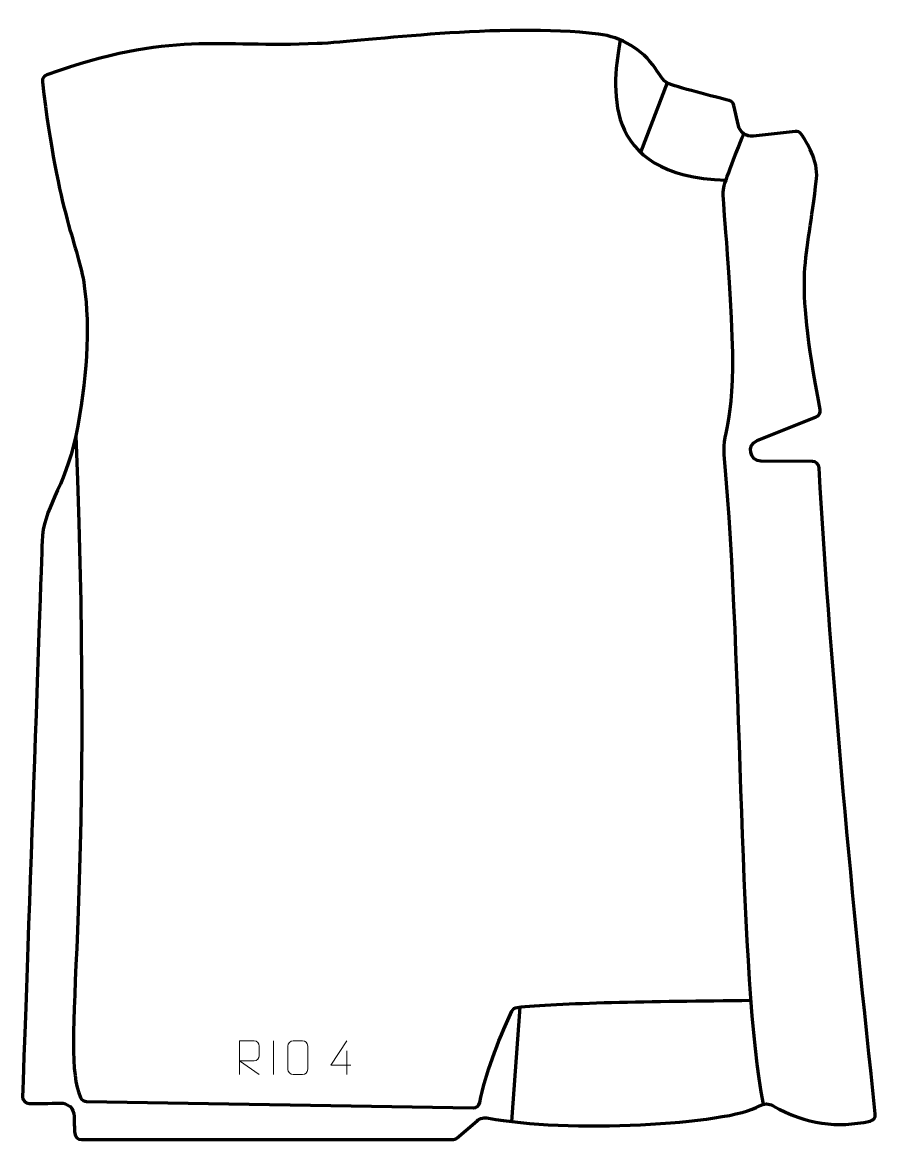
# Model space of a CAD drawing. Header units: millimetres. Extents: x -318 to 318, y -413 to 419.
import ezdxf

# ---------------------------------------------------------------- set-up
doc = ezdxf.new("R2010")
doc.units = ezdxf.units.MM
doc.header["$MEASUREMENT"] = 0
for name, color, linetype in [('layer 1', 7, 'Continuous'), ('layer 2', 7, 'Continuous'), ('layer 3', 7, 'Continuous')]:
    doc.layers.add(name, color=color, linetype=linetype)

msp = doc.modelspace()

# ---------------------------------------------------------------- linework, layer by layer
at = {"layer": 'layer 1', "color": 250, "lineweight": 9}
for points, knots in [([(-155.8444, -364.435), (-155.8444, -364.435), (-155.8444, -339.4815), (-155.8444, -339.4815), (-155.8444, -339.4815), (-152.2496, -339.4815), (-148.6541, -339.4815), (-145.0589, -339.4815), (-145.0589, -339.4815), (-142.7336, -339.5192), (-141.1763, -341.0092), (-141.1804, -343.3756), (-141.1804, -343.3756), (-141.1808, -345.4111), (-141.1808, -348.4705), (-141.1804, -350.5065), (-141.1804, -350.5065), (-141.1869, -352.382), (-142.9992, -354.3238), (-145.0087, -354.3429), (-145.0087, -354.3429), (-145.0087, -354.3429), (-155.8444, -354.3429), (-155.8444, -354.3429), (-155.8444, -354.3429), (-155.8444, -354.3429), (-141.1897, -364.435), (-141.1897, -364.435)], [0, 0, 0, 0, 0.125, 0.125, 0.125, 0.125, 0.25, 0.25, 0.25, 0.25, 0.375, 0.375, 0.375, 0.375, 0.5, 0.5, 0.5, 0.5, 0.625, 0.625, 0.625, 0.625, 0.75, 0.75, 0.75, 0.75, 1, 1, 1, 1]), ([(-116.032, -339.4818), (-113.7063, -339.4818), (-111.3802, -339.4818), (-109.0541, -339.4818), (-109.0541, -339.4818), (-107.1075, -339.4462), (-105.1161, -340.9378), (-105.0894, -343.3754), (-105.0894, -343.3754), (-105.0898, -349.1223), (-105.0898, -354.8696), (-105.0894, -360.6173), (-105.0894, -360.6173), (-105.2292, -362.9407), (-106.9064, -364.4203), (-109.0541, -364.4311), (-109.0541, -364.4311), (-111.386, -364.4307), (-113.7179, -364.4307), (-116.0494, -364.4311), (-116.0494, -364.4311), (-117.9744, -364.5365), (-119.9465, -362.652), (-119.9353, -360.6347), (-119.9353, -360.6347), (-119.935, -354.8646), (-119.935, -349.0949), (-119.9353, -343.3256), (-119.9353, -343.3256), (-119.9311, -341.1875), (-118.1844, -339.4683), (-116.032, -339.4818)], [0, 0, 0, 0, 0.11111111, 0.11111111, 0.11111111, 0.11111111, 0.22222222, 0.22222222, 0.22222222, 0.22222222, 0.33333333, 0.33333333, 0.33333333, 0.33333333, 0.44444444, 0.44444444, 0.44444444, 0.44444444, 0.55555556, 0.55555556, 0.55555556, 0.55555556, 0.66666667, 0.66666667, 0.66666667, 0.66666667, 0.77777778, 0.77777778, 0.77777778, 0.77777778, 1, 1, 1, 1]), ([(-73.1016, -357.5417), (-73.1016, -357.5417), (-87.9233, -357.5417), (-87.9233, -357.5417), (-87.9233, -357.5417), (-87.9233, -357.5417), (-76.0457, -339.4712), (-76.0457, -339.4712)], [0, 0, 0, 0, 0.33333333, 0.33333333, 0.33333333, 0.33333333, 1, 1, 1, 1])]:
    msp.add_open_spline(points, degree=3, knots=knots, dxfattribs=at)
for points in [[(-130.5124, -339.4712), (-130.5124, -339.4712), (-130.5124, -364.4453), (-130.5124, -364.4453)], [(-76.0457, -346.7806), (-76.0457, -346.7806), (-76.0457, -364.4453), (-76.0457, -364.4453)]]:
    msp.add_open_spline(points, degree=3, dxfattribs=at)
at = {"layer": 'layer 2', "color": 230, "lineweight": 200}
msp.add_open_spline([(-273.6083, -412.9948), (-276.2439, -412.9948), (-278.4272, -410.9508), (-278.5979, -408.3208), (-278.5979, -408.3208), (-278.8438, -404.5271), (-279.1426, -399.2269), (-279.1627, -395.575), (-279.1627, -395.575), (-279.1952, -389.7178), (-283.6091, -385.6104), (-289.4681, -385.7932), (-289.4681, -385.7932), (-296.9812, -386.0274), (-306.7189, -386.0115), (-312.5775, -385.972), (-312.5775, -385.972), (-315.3923, -385.9533), (-317.6328, -383.6162), (-317.5319, -380.8031), (-317.5319, -380.8031), (-315.8714, -334.6218), (-303.5312, 8.8929), (-302.9742, 32.2834), (-302.9742, 32.2834), (-302.3762, 57.3642), (-286.2398, 71.0988), (-277.873, 111.1081), (-277.873, 111.1081), (-269.5058, 151.1173), (-267.1154, 192.1221), (-271.4979, 222.776), (-271.4979, 222.776), (-275.8248, 253.039), (-290.8273, 273.6018), (-302.7107, 374.6775), (-302.7107, 374.6775), (-302.983, 376.9939), (-301.6142, 379.1949), (-299.4147, 379.9703), (-299.4147, 379.9703), (-205.9688, 412.9165), (-172.5596, 399.7798), (-97.9814, 403.1164), (-97.9814, 403.1164), (-60.6035, 404.7889), (38.2246, 418.949), (111.4881, 410.1402), (111.4881, 410.1402), (128.5167, 408.093), (143.9059, 398.9109), (153.6496, 384.7963), (153.6496, 384.7963), (157.272, 379.5498), (159.5086, 375.3965), (162.5918, 373.8559), (162.5918, 373.8559), (168.5947, 370.857), (198.8803, 363.2567), (208.5948, 360.8582), (208.5948, 360.8582), (210.437, 360.4035), (211.8604, 358.9451), (212.2725, 357.093), (212.2725, 357.093), (212.2725, 357.093), (215.6288, 342.0029), (215.6288, 342.0029), (215.6288, 342.0029), (216.7362, 337.0228), (221.4204, 333.6763), (226.4951, 334.2397), (226.4951, 334.2397), (226.4951, 334.2397), (257.7805, 337.7131), (257.7805, 337.7131), (257.7805, 337.7131), (259.5768, 337.9125), (261.34, 337.1289), (262.3944, 335.661), (262.3944, 335.661), (266.3565, 330.1468), (275.1294, 315.9376), (273.7542, 302.7712), (273.7542, 302.7712), (266.8811, 236.9629), (256.0667, 237.7197), (276.5588, 130.6897), (276.5588, 130.6897), (277.0097, 128.3352), (275.7277, 125.9918), (273.5009, 125.1046), (273.5009, 125.1046), (273.5009, 125.1046), (229.4898, 107.5722), (229.4898, 107.5722), (229.4898, 107.5722), (221.5819, 104.2388), (223.7642, 92.4931), (232.3431, 92.2183), (232.3431, 92.2183), (232.3431, 92.2183), (270.6523, 92.0227), (270.6523, 92.0227), (270.6523, 92.0227), (273.2886, 92.0094), (275.4596, 89.951), (275.6148, 87.3189), (275.6148, 87.3189), (285.1264, -73.6692), (300.3558, -234.06), (317.5061, -393.8563), (317.5061, -393.8563), (317.7795, -396.4026), (316.0823, -398.7465), (313.5765, -399.2763), (313.5765, -399.2763), (289.2878, -404.4159), (266.1618, -401.8678), (241.4317, -387.7655), (241.4317, -387.7655), (238.3036, -385.9823), (234.4428, -385.96), (231.3638, -387.8266), (231.3638, -387.8266), (207.9802, -402.0029), (85.5547, -408.0986), (29.4045, -396.8838), (29.4045, -396.8838), (26.4154, -396.2869), (23.3201, -397.0743), (20.9886, -399.0375), (20.9886, -399.0375), (20.9886, -399.0375), (5.8075, -411.8186), (5.8075, -411.8186), (5.8075, -411.8186), (4.9058, -412.5782), (3.7642, -412.9948), (2.5856, -412.9948), (2.5856, -412.9948), (2.5856, -412.9948), (-273.6083, -412.9948), (-273.6083, -412.9948)], degree=3, knots=[0, 0, 0, 0, 0.02702703, 0.02702703, 0.02702703, 0.02702703, 0.05405405, 0.05405405, 0.05405405, 0.05405405, 0.08108108, 0.08108108, 0.08108108, 0.08108108, 0.10810811, 0.10810811, 0.10810811, 0.10810811, 0.13513514, 0.13513514, 0.13513514, 0.13513514, 0.16216216, 0.16216216, 0.16216216, 0.16216216, 0.18918919, 0.18918919, 0.18918919, 0.18918919, 0.21621622, 0.21621622, 0.21621622, 0.21621622, 0.24324324, 0.24324324, 0.24324324, 0.24324324, 0.27027027, 0.27027027, 0.27027027, 0.27027027, 0.2972973, 0.2972973, 0.2972973, 0.2972973, 0.32432432, 0.32432432, 0.32432432, 0.32432432, 0.35135135, 0.35135135, 0.35135135, 0.35135135, 0.37837838, 0.37837838, 0.37837838, 0.37837838, 0.40540541, 0.40540541, 0.40540541, 0.40540541, 0.43243243, 0.43243243, 0.43243243, 0.43243243, 0.45945946, 0.45945946, 0.45945946, 0.45945946, 0.48648649, 0.48648649, 0.48648649, 0.48648649, 0.51351351, 0.51351351, 0.51351351, 0.51351351, 0.54054054, 0.54054054, 0.54054054, 0.54054054, 0.56756757, 0.56756757, 0.56756757, 0.56756757, 0.59459459, 0.59459459, 0.59459459, 0.59459459, 0.62162162, 0.62162162, 0.62162162, 0.62162162, 0.64864865, 0.64864865, 0.64864865, 0.64864865, 0.67567568, 0.67567568, 0.67567568, 0.67567568, 0.7027027, 0.7027027, 0.7027027, 0.7027027, 0.72972973, 0.72972973, 0.72972973, 0.72972973, 0.75675676, 0.75675676, 0.75675676, 0.75675676, 0.78378378, 0.78378378, 0.78378378, 0.78378378, 0.81081081, 0.81081081, 0.81081081, 0.81081081, 0.83783784, 0.83783784, 0.83783784, 0.83783784, 0.86486486, 0.86486486, 0.86486486, 0.86486486, 0.89189189, 0.89189189, 0.89189189, 0.89189189, 0.91891892, 0.91891892, 0.91891892, 0.91891892, 0.94594595, 0.94594595, 0.94594595, 0.94594595, 1, 1, 1, 1], dxfattribs=at)
at = {"layer": 'layer 3', "color": 142, "lineweight": 200}
for points in [[(127.4667, 405.9447), (122.3504, 373.6246), (110.5969, 304.198), (206.3633, 301.4636)], [(162.5919, 373.8559), (162.5919, 373.8559), (142.6603, 322.1532), (142.6603, 322.1532)], [(52.8056, -314.2919), (52.8056, -314.2919), (46.62, -399.5663), (46.62, -399.5663)]]:
    msp.add_open_spline(points, degree=3, dxfattribs=at)
for points, knots in [([(234.1772, -386.6832), (215.7823, -292.5516), (219.3961, -62.4576), (205.0247, 97.1138), (205.0247, 97.1138), (203.3596, 115.6046), (214.5874, 120.4221), (210.4035, 198.7138), (210.4035, 198.7138), (206.2202, 277.005), (202.8667, 290.5436), (204.9696, 297.3254), (204.9696, 297.3254), (207.6811, 306.0669), (219.5729, 336.0438), (219.5729, 336.0438)], [0, 0, 0, 0, 0.2, 0.2, 0.2, 0.2, 0.4, 0.4, 0.4, 0.4, 0.6, 0.6, 0.6, 0.6, 1, 1, 1, 1]), ([(-277.8729, 111.108), (-263.3367, -249.6258), (-290.3164, -345.8634), (-274.234, -381.6362), (-274.234, -381.6362), (-273.4466, -383.3884), (-271.6961, -384.5092), (-269.7756, -384.5406), (-269.7756, -384.5406), (-269.7756, -384.5406), (17.9837, -389.3017), (17.9837, -389.3017), (17.9837, -389.3017), (20.3696, -389.3408), (22.4594, -387.6912), (22.9533, -385.3569), (22.9533, -385.3569), (27.4734, -363.9793), (35.714, -341.2184), (46.8593, -317.3774), (46.8593, -317.3774), (47.5945, -315.8041), (49.0843, -314.7189), (50.8093, -314.5161), (50.8093, -314.5161), (80.673, -311.0095), (150.5763, -309.9776), (224.9722, -309.2233)], [0, 0, 0, 0, 0.125, 0.125, 0.125, 0.125, 0.25, 0.25, 0.25, 0.25, 0.375, 0.375, 0.375, 0.375, 0.5, 0.5, 0.5, 0.5, 0.625, 0.625, 0.625, 0.625, 0.75, 0.75, 0.75, 0.75, 1, 1, 1, 1])]:
    msp.add_open_spline(points, degree=3, knots=knots, dxfattribs=at)

doc.saveas('drawing.dxf')
